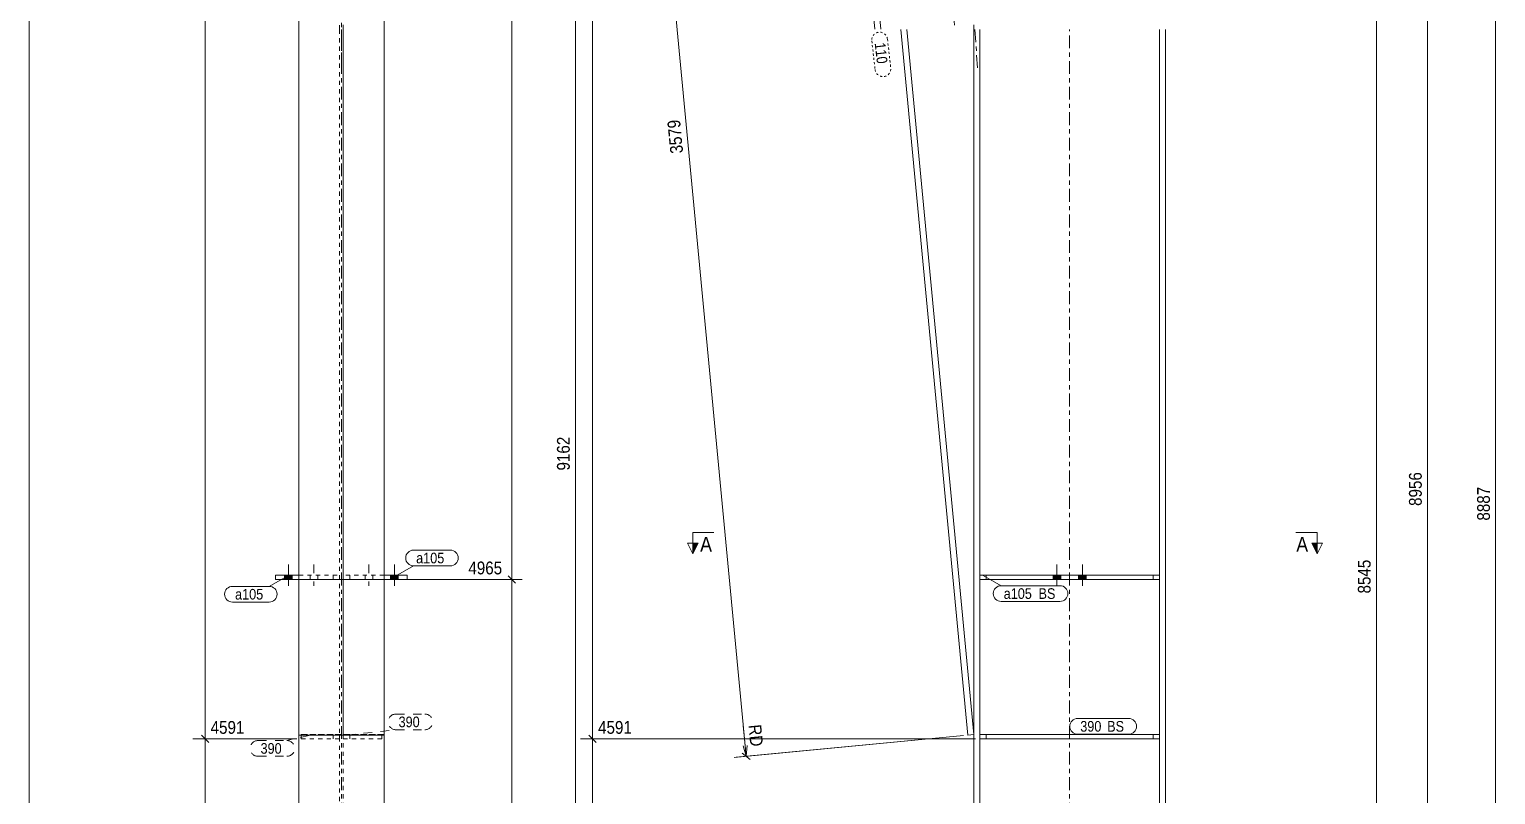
# Model space of a CAD drawing. Header units: millimetres. Extents: x 2 to 579, y 1 to 825.
# Drawn here: x 5 to 349.2, y 313.2 to 492.7 of the extents above; entities that cross this region are included whole.
import ezdxf

# ---------------------------------------------------------------- set-up
doc = ezdxf.new("R2010")
doc.units = ezdxf.units.MM
for name, pattern in [('XKITLINE00', [0]), ('XKITLINE01', [4, 1, -1, 1, -1]), ('XKITLINE02', [4, 2, -2]), ('XKITLINE03', [6, 3, -1, 1, -1]), ('XKITLINE04', [3, 0.5, -0.5, 0.5, -0.5, 0.5, -0.5])]:
    doc.linetypes.add(name, pattern=pattern)
for name, color, linetype, lineweight in [('Bolt', 3, 'Continuous', 0), ('Dimensions', 7, 'Continuous', 0), ('DrawingSheet', 5, 'Continuous', 0), ('Part', 2, 'Continuous', 0), ('PartMark', 7, 'Continuous', 0), ('Section', 6, 'Continuous', 0)]:
    doc.layers.add(name, color=color, linetype=linetype, lineweight=lineweight)
doc.styles.add('ARIAL', font='ARIAL.TTF')

# ---------------------------------------------------------------- blocks, each defined once
blk = doc.blocks.new('*A8')
at = {"layer": 'Bolt'}
for points in [[(245.31, 363.68), (245.31, 364.68), (247.11, 364.68), (247.11, 363.68)], [(245.31, 363.68), (245.31, 364.68), (247.11, 364.68), (247.11, 363.68)], [(251.31, 363.68), (251.31, 364.68), (253.11, 364.68), (253.11, 363.68)], [(251.31, 363.68), (251.31, 364.68), (253.11, 364.68), (253.11, 363.68)]]:
    blk.add_hatch(color=3, dxfattribs=at).paths.add_polyline_path(points, flags=17)
at = {"layer": 'Bolt', "color": 3, "linetype": 'XKITLINE00', "lineweight": 0}
for p, q in [((246.21, 367.18), (246.21, 362.18)), ((246.21, 367.18), (246.21, 362.18)), ((252.21, 367.18), (252.21, 362.18)), ((252.21, 367.18), (252.21, 362.18)), ((245.31, 364.68), (245.31, 363.68)), ((245.31, 364.68), (245.31, 363.68)), ((247.11, 364.68), (247.11, 363.68)), ((247.11, 364.68), (247.11, 363.68)), ((251.31, 364.68), (251.31, 363.68)), ((251.31, 364.68), (251.31, 363.68)), ((253.11, 364.68), (253.11, 363.68)), ((253.11, 364.68), (253.11, 363.68))]:
    blk.add_line(p, q, dxfattribs=at)
blk = doc.blocks.new('*A9')
at = {"layer": 'Bolt', "color": 3, "linetype": 'XKITLINE02', "lineweight": 0}
for p, q in [((246.21, 367.18), (246.21, 362.18)), ((246.21, 367.18), (246.21, 362.18)), ((252.21, 367.18), (252.21, 362.18)), ((252.21, 367.18), (252.21, 362.18)), ((245.31, 364.68), (245.31, 363.68)), ((245.31, 364.68), (245.31, 363.68)), ((247.11, 364.68), (247.11, 363.68)), ((247.11, 364.68), (247.11, 363.68)), ((251.31, 364.68), (251.31, 363.68)), ((251.31, 364.68), (251.31, 363.68)), ((253.11, 364.68), (253.11, 363.68)), ((253.11, 364.68), (253.11, 363.68))]:
    blk.add_line(p, q, dxfattribs=at)
blk = doc.blocks.new('*A11')
at = {"layer": 'Part', "color": 2, "linetype": 'XKITLINE00', "lineweight": 0}
for p, q in [((226.71, 492.68), (226.71, 200.28)), ((228.11, 492.68), (228.11, 364.68)), ((270.31, 492.68), (270.31, 364.68)), ((271.71, 200.28), (271.71, 492.68)), ((228.11, 363.68), (228.11, 200.28)), ((270.31, 363.68), (270.31, 200.28))]:
    blk.add_line(p, q, dxfattribs=at)
at = {"layer": 'Part', "color": 7, "linetype": 'XKITLINE03', "lineweight": 0}
blk.add_line((249.21, 200.28), (249.21, 492.68), dxfattribs=at)
at = {"layer": 'Part', "color": 7, "linetype": 'XKITLINE01', "lineweight": 0}
for p, q in [((228.11, 364.68), (228.11, 363.68)), ((270.31, 364.68), (270.31, 363.68))]:
    blk.add_line(p, q, dxfattribs=at)
blk = doc.blocks.new('*A16')
at = {"layer": 'Part', "color": 7, "linetype": 'XKITLINE01', "lineweight": 0}
for p, q in [((270.31, 327.28), (228.11, 327.28)), ((228.11, 327.28), (228.11, 326.28)), ((229.61, 326.28), (229.61, 327.28)), ((268.81, 326.28), (268.81, 327.28)), ((270.31, 326.28), (270.31, 327.28)), ((228.11, 326.28), (270.31, 326.28))]:
    blk.add_line(p, q, dxfattribs=at)
blk = doc.blocks.new('*A17')
at = {"layer": 'Part', "color": 2, "linetype": 'XKITLINE00', "lineweight": 0}
for p, q in [((228.11, 327.28), (270.31, 327.28)), ((228.11, 326.28), (270.31, 326.28))]:
    blk.add_line(p, q, dxfattribs=at)
at = {"layer": 'Part', "color": 7, "linetype": 'XKITLINE01', "lineweight": 0}
for p, q in [((228.11, 327.28), (228.11, 326.28)), ((229.61, 326.28), (229.61, 327.28)), ((268.81, 327.28), (268.81, 326.28)), ((270.31, 326.28), (270.31, 327.28))]:
    blk.add_line(p, q, dxfattribs=at)
blk = doc.blocks.new('*A18')
at = {"layer": 'Part', "color": 7, "linetype": 'XKITLINE01', "lineweight": 0}
for p, q in [((190.06, 633.71), (225.55, 661.69)), ((225.55, 661.69), (226.71, 661.13)), ((226.71, 492.78), (226.71, 661.13)), ((226.71, 492.78), (226.71, 661.13)), ((226.71, 661.13), (226.71, 661.13)), ((226.71, 327.28), (226.71, 492.68)), ((226.71, 327.28), (226.71, 492.68))]:
    blk.add_line(p, q, dxfattribs=at)
at = {"layer": 'Part', "color": 2, "linetype": 'XKITLINE00', "lineweight": 0}
for p, q in [((226.71, 661.13), (225.55, 661.69)), ((203.45, 492.78), (190.06, 633.71)), ((191.37, 634.74), (204.85, 492.78)), ((225.32, 327.15), (209.6, 492.68)), ((211.01, 492.68), (226.71, 327.28)), ((226.71, 327.28), (225.32, 327.15))]:
    blk.add_line(p, q, dxfattribs=at)
at = {"layer": 'Part', "color": 7, "linetype": 'XKITLINE03', "lineweight": 0}
for p, q in [((210.15, 660.24), (222.26, 492.78)), ((226.94, 492.68), (227.66, 482.81))]:
    blk.add_line(p, q, dxfattribs=at)
blk = doc.blocks.new('*A20')
at = {"layer": 'Part', "color": 2, "linetype": 'XKITLINE00', "lineweight": 0}
for p, q in [((228.11, 364.68), (270.31, 364.68)), ((228.11, 364.68), (228.11, 363.68)), ((228.11, 363.68), (270.31, 363.68)), ((270.31, 363.68), (270.31, 364.68))]:
    blk.add_line(p, q, dxfattribs=at)
at = {"layer": 'Part', "color": 7, "linetype": 'XKITLINE01', "lineweight": 0}
for p, q in [((229.61, 363.68), (229.61, 364.68)), ((268.81, 363.68), (268.81, 364.68))]:
    blk.add_line(p, q, dxfattribs=at)
blk = doc.blocks.new('*A21')
at = {"layer": 'Part', "color": 7, "linetype": 'XKITLINE01', "lineweight": 0}
for p, q in [((270.31, 364.68), (228.11, 364.68)), ((228.11, 363.68), (228.11, 364.68)), ((270.31, 363.68), (228.11, 363.68)), ((229.61, 364.68), (229.61, 363.68)), ((268.81, 363.68), (268.81, 364.68)), ((270.31, 364.68), (270.31, 363.68))]:
    blk.add_line(p, q, dxfattribs=at)
blk = doc.blocks.new('*A27')
at = {"layer": 'Bolt'}
blk.add_hatch(color=3, dxfattribs=at).paths.add_polyline_path([(91.61, 364.68), (91.61, 363.68), (89.81, 363.68), (89.81, 364.68)], flags=17)
blk.add_hatch(color=3, dxfattribs=at).paths.add_polyline_path([(91.61, 364.68), (91.61, 363.68), (89.81, 363.68), (89.81, 364.68)], flags=17)
at = {"layer": 'Bolt', "color": 3, "linetype": 'XKITLINE02', "lineweight": 0}
for p, q in [((84.71, 367.18), (84.71, 362.18)), ((84.71, 367.18), (84.71, 362.18)), ((83.81, 364.68), (83.81, 363.68)), ((83.81, 364.68), (83.81, 363.68)), ((85.61, 364.68), (85.61, 363.68)), ((85.61, 364.68), (85.61, 363.68))]:
    blk.add_line(p, q, dxfattribs=at)
at = {"layer": 'Bolt', "color": 3, "linetype": 'XKITLINE00', "lineweight": 0}
for p, q in [((90.71, 367.18), (90.71, 362.18)), ((90.71, 367.18), (90.71, 362.18)), ((89.81, 364.68), (89.81, 363.68)), ((89.81, 364.68), (89.81, 363.68)), ((91.61, 364.68), (91.61, 363.68)), ((91.61, 364.68), (91.61, 363.68))]:
    blk.add_line(p, q, dxfattribs=at)
blk = doc.blocks.new('*A28')
at = {"layer": 'Bolt'}
blk.add_hatch(color=3, dxfattribs=at).paths.add_polyline_path([(64.91, 363.68), (64.91, 364.68), (66.71, 364.68), (66.71, 363.68)], flags=17)
blk.add_hatch(color=3, dxfattribs=at).paths.add_polyline_path([(64.91, 363.68), (64.91, 364.68), (66.71, 364.68), (66.71, 363.68)], flags=17)
at = {"layer": 'Bolt', "color": 3, "linetype": 'XKITLINE00', "lineweight": 0}
for p, q in [((65.81, 367.18), (65.81, 362.18)), ((65.81, 367.18), (65.81, 362.18)), ((64.91, 364.68), (64.91, 363.68)), ((64.91, 364.68), (64.91, 363.68)), ((66.71, 364.68), (66.71, 363.68)), ((66.71, 364.68), (66.71, 363.68))]:
    blk.add_line(p, q, dxfattribs=at)
at = {"layer": 'Bolt', "color": 3, "linetype": 'XKITLINE02', "lineweight": 0}
for p, q in [((71.81, 367.18), (71.81, 362.18)), ((71.81, 367.18), (71.81, 362.18)), ((70.91, 364.68), (70.91, 363.68)), ((70.91, 364.68), (70.91, 363.68)), ((72.71, 364.68), (72.71, 363.68)), ((72.71, 364.68), (72.71, 363.68))]:
    blk.add_line(p, q, dxfattribs=at)
blk = doc.blocks.new('*A30')
at = {"layer": 'Part', "color": 7, "linetype": 'XKITLINE01', "lineweight": 0}
for p, q in [((68.26, 492.68), (68.26, 327.15)), ((77.81, 492.68), (77.81, 200.28)), ((78.71, 200.28), (78.71, 492.68)), ((88.26, 327.15), (88.26, 492.68))]:
    blk.add_line(p, q, dxfattribs=at)
at = {"layer": 'Part', "color": 7, "linetype": 'XKITLINE03', "lineweight": 0}
blk.add_line((78.26, 200.28), (78.26, 492.68), dxfattribs=at)
at = {"layer": 'Part', "color": 2, "linetype": 'XKITLINE00', "lineweight": 0}
for p, q in [((68.26, 200.28), (68.26, 327.15)), ((88.26, 327.15), (88.26, 200.28))]:
    blk.add_line(p, q, dxfattribs=at)
blk = doc.blocks.new('*A35')
at = {"layer": 'Part', "color": 7, "linetype": 'XKITLINE01', "lineweight": 0}
for p, q in [((77.81, 327.28), (68.81, 327.28)), ((68.81, 327.28), (68.81, 326.28)), ((76.31, 327.28), (76.31, 326.28)), ((77.81, 326.28), (77.81, 327.28)), ((68.81, 326.28), (77.81, 326.28))]:
    blk.add_line(p, q, dxfattribs=at)
blk = doc.blocks.new('*A36')
at = {"layer": 'Part', "color": 7, "linetype": 'XKITLINE01', "lineweight": 0}
for p, q in [((87.71, 327.28), (78.71, 327.28)), ((78.71, 327.28), (78.71, 326.28)), ((80.21, 327.28), (80.21, 326.28)), ((87.71, 326.28), (87.71, 327.28)), ((78.71, 326.28), (87.71, 326.28))]:
    blk.add_line(p, q, dxfattribs=at)
blk = doc.blocks.new('*A37')
at = {"layer": 'Part', "color": 7, "linetype": 'XKITLINE01', "lineweight": 0}
for p, q in [((77.81, 661.69), (77.81, 492.78)), ((78.71, 661.69), (77.81, 661.69)), ((77.81, 661.13), (78.71, 661.13)), ((78.71, 492.78), (78.71, 661.69)), ((77.81, 634.74), (68.26, 634.74)), ((68.26, 634.74), (68.26, 623.43)), ((68.26, 633.71), (88.26, 633.71)), ((88.26, 634.74), (78.71, 634.74)), ((88.26, 623.43), (88.26, 634.74)), ((77.81, 492.68), (77.81, 327.28)), ((78.71, 327.28), (78.71, 492.68)), ((88.26, 327.28), (68.26, 327.28))]:
    blk.add_line(p, q, dxfattribs=at)
at = {"layer": 'Part', "color": 7, "linetype": 'XKITLINE03', "lineweight": 0}
for p, q in [((78.26, 660.24), (78.26, 492.78)), ((78.26, 492.68), (78.26, 482.81))]:
    blk.add_line(p, q, dxfattribs=at)
at = {"layer": 'Part', "color": 2, "linetype": 'XKITLINE00', "lineweight": 0}
for p, q in [((68.26, 492.78), (68.26, 623.43)), ((88.26, 492.78), (88.26, 623.43)), ((68.26, 327.15), (68.26, 492.68)), ((88.26, 327.15), (88.26, 492.68)), ((88.26, 327.15), (68.26, 327.15))]:
    blk.add_line(p, q, dxfattribs=at)
blk = doc.blocks.new('*A39')
at = {"layer": 'Part', "color": 7, "linetype": 'XKITLINE01', "lineweight": 0}
for p, q in [((78.71, 364.68), (78.71, 363.68)), ((88.26, 364.68), (78.71, 364.68)), ((88.26, 363.68), (78.71, 363.68)), ((80.21, 364.68), (80.21, 363.68))]:
    blk.add_line(p, q, dxfattribs=at)
at = {"layer": 'Part', "color": 2, "linetype": 'XKITLINE00', "lineweight": 0}
for p, q in [((93.71, 364.68), (88.26, 364.68)), ((93.71, 363.68), (88.26, 363.68)), ((93.71, 364.68), (93.71, 363.68))]:
    blk.add_line(p, q, dxfattribs=at)
blk = doc.blocks.new('*A40')
at = {"layer": 'Part', "color": 2, "linetype": 'XKITLINE00', "lineweight": 0}
for p, q in [((62.81, 364.68), (68.26, 364.68)), ((62.81, 364.68), (62.81, 363.68)), ((62.81, 363.68), (68.26, 363.68))]:
    blk.add_line(p, q, dxfattribs=at)
at = {"layer": 'Part', "color": 7, "linetype": 'XKITLINE01', "lineweight": 0}
for p, q in [((68.26, 364.68), (77.81, 364.68)), ((68.26, 363.68), (77.81, 363.68)), ((76.31, 364.68), (76.31, 363.68)), ((77.81, 364.68), (77.81, 363.68))]:
    blk.add_line(p, q, dxfattribs=at)
blk = doc.blocks.new('*A57')
at = {"layer": 'DrawingSheet', "color": 5, "linetype": 'XKITLINE00', "lineweight": 0}
blk.add_line((5, 825), (5, 5), dxfattribs=at)
blk = doc.blocks.new('*A65')
at = {"layer": 'Dimensions', "color": 7, "linetype": 'XKITLINE00', "lineweight": 0}
blk.add_line((133.21, 70.68), (133.21, 716.71), dxfattribs=at)
at = {"layer": 'Dimensions', "color": 3, "style": 'ARIAL', "width": 0.85}
blk.add_text('9162', height=3, rotation=90.0002, dxfattribs=at).set_placement((131.86, 389.24))
blk = doc.blocks.new('*A67')
at = {"layer": 'Dimensions', "color": 7, "linetype": 'XKITLINE00', "lineweight": 0}
for p, q in [((136.36, 327.13), (138.06, 325.43)), ((227.11, 326.28), (134.36, 326.28)), ((137.21, 72.68), (137.21, 326.28)), ((225.71, 72.68), (134.36, 72.68)), ((136.36, 73.53), (138.06, 71.83))]:
    blk.add_line(p, q, dxfattribs=at)
at = {"layer": 'Dimensions', "color": 3}
for p in [(137.21, 326.28), (137.21, 72.68)]:
    blk.add_point(p, dxfattribs=at)
at = {"layer": 'Dimensions', "color": 3, "style": 'ARIAL', "width": 0.85}
blk.add_text('4591', height=3, dxfattribs=at).set_placement((138.51, 327.48))
blk.add_text('4591', height=3, rotation=90.0002, dxfattribs=at).set_placement((135.86, 195.03))
blk = doc.blocks.new('*A68')
at = {"layer": 'Dimensions', "color": 7, "linetype": 'XKITLINE00', "lineweight": 0}
for p, q in [((136.36, 698.93), (138.06, 697.23)), ((270.71, 698.08), (134.36, 698.08)), ((137.21, 326.28), (137.21, 698.08)), ((136.36, 327.13), (138.06, 325.43)), ((227.11, 326.28), (134.36, 326.28))]:
    blk.add_line(p, q, dxfattribs=at)
at = {"layer": 'Dimensions', "color": 3}
for p in [(137.21, 698.08), (137.21, 326.28)]:
    blk.add_point(p, dxfattribs=at)
at = {"layer": 'Dimensions', "color": 3, "style": 'ARIAL', "width": 0.85}
blk.add_text('8956', height=3, dxfattribs=at).set_placement((138.51, 699.28))
blk.add_text('4365', height=3, rotation=90.0002, dxfattribs=at).set_placement((135.86, 507.73))
blk = doc.blocks.new('*A69')
at = {"layer": 'Dimensions', "color": 7, "linetype": 'XKITLINE00', "lineweight": 0}
blk.add_line((349.21, 72.68), (349.21, 691.21), dxfattribs=at)
at = {"layer": 'Dimensions', "color": 3, "style": 'ARIAL', "width": 0.85}
blk.add_text('8887', height=3, rotation=90.0002, dxfattribs=at).set_placement((347.86, 377.49))
blk = doc.blocks.new('*A72')
at = {"layer": 'Dimensions', "color": 7, "linetype": 'XKITLINE00', "lineweight": 0}
blk.add_line((321.21, 72.68), (321.21, 657), dxfattribs=at)
at = {"layer": 'Dimensions', "color": 3, "style": 'ARIAL', "width": 0.85}
blk.add_text('8545', height=3, rotation=90.0002, dxfattribs=at).set_placement((319.86, 360.39))
blk = doc.blocks.new('*A78')
at = {"layer": 'Dimensions', "color": 7, "linetype": 'XKITLINE00', "lineweight": 0}
for p, q in [((190.49, 618.68), (142.7, 614.15)), ((144.61, 615.18), (146.46, 613.65)), ((173.28, 322.21), (145.53, 614.42)), ((224.32, 327.06), (170.45, 321.94)), ((224.32, 327.06), (170.89, 321.98)), ((172.6, 329.4), (173.28, 322.21)), ((172.55, 324.65), (173.28, 322.21)), ((173.54, 324.75), (173.28, 322.21)), ((172.36, 322.97), (174.21, 321.45))]:
    blk.add_line(p, q, dxfattribs=at)
at = {"layer": 'Dimensions', "color": 3}
for p in [(145.53, 614.42), (173.28, 322.21)]:
    blk.add_point(p, dxfattribs=at)
at = {"layer": 'Dimensions', "color": 7}
blk.add_point((173.28, 322.21), dxfattribs=at)
at = {"layer": 'Dimensions', "color": 3, "style": 'ARIAL', "width": 0.85}
for s, rotation, p in [('3579', 5.4259, (146.71, 615.73)), ('3579', 95.4261, (158.48, 463.75)), ('RD', -84.5743, (173.79, 329.51))]:
    blk.add_text(s, height=3, rotation=rotation, dxfattribs=at).set_placement(p)
blk = doc.blocks.new('*A85')
at = {"layer": 'PartMark', "color": 7, "linetype": 'XKITLINE04', "lineweight": 0}
for p, q in [((202.76, 490.01), (203.54, 483.29)), ((206.44, 490.43), (207.21, 483.71))]:
    blk.add_line(p, q, dxfattribs=at)
for centre, start, end in [((204.6, 490.22), 6.5601, 186.5601), ((205.38, 483.5), 186.5601, 6.5601)]:
    blk.add_arc(centre, 1.85, start, end, dxfattribs=at)
at = {"layer": 'PartMark', "color": 3, "style": 'ARIAL', "width": 0.85}
blk.add_text('110', height=2.5, rotation=-83.4398, dxfattribs=at).set_placement((203.43, 489.48))
blk = doc.blocks.new('*A92')
at = {"layer": 'PartMark', "color": 7, "linetype": 'XKITLINE00', "lineweight": 0}
for p, q in [((228.89, 364.61), (233.13, 362.22)), ((233.13, 362.22), (246.94, 362.22)), ((233.13, 358.52), (246.94, 358.52))]:
    blk.add_line(p, q, dxfattribs=at)
for centre, start, end in [((233.13, 360.37), 90, 270), ((246.94, 360.37), 270, 90)]:
    blk.add_arc(centre, 1.85, start, end, dxfattribs=at)
at = {"layer": 'PartMark', "color": 3, "style": 'ARIAL', "width": 0.85}
for s, p in [('a105', (233.73, 359.12)), ('BS', (241.9, 359.12))]:
    blk.add_text(s, height=2.5, dxfattribs=at).set_placement(p)
blk = doc.blocks.new('*A93')
at = {"layer": 'PartMark', "color": 7, "linetype": 'XKITLINE00', "lineweight": 0}
for p, q in [((251.1, 331.08), (263.06, 331.08)), ((251.1, 327.38), (263.06, 327.38))]:
    blk.add_line(p, q, dxfattribs=at)
for centre, start, end in [((251.1, 329.23), 90, 270), ((263.06, 329.23), 270, 90)]:
    blk.add_arc(centre, 1.85, start, end, dxfattribs=at)
at = {"layer": 'PartMark', "color": 3, "style": 'ARIAL', "width": 0.85}
for s, p in [('390', (251.7, 327.98)), ('BS', (258.01, 327.98))]:
    blk.add_text(s, height=2.5, dxfattribs=at).set_placement(p)
blk = doc.blocks.new('*A95')
at = {"layer": 'Section'}
for points in [[(161.97, 372.18), (160.72, 369.68), (160.72, 372.18)], [(307.28, 372.18), (307.28, 369.68), (306.03, 372.18)]]:
    blk.add_hatch(color=3, dxfattribs=at).paths.add_polyline_path(points, flags=17)
at = {"layer": 'Section', "color": 3, "linetype": 'XKITLINE00', "lineweight": 0}
for p, q in [((160.72, 369.68), (159.47, 372.18)), ((161.97, 372.18), (159.47, 372.18)), ((160.72, 369.68), (161.97, 372.18)), ((306.03, 372.18), (308.53, 372.18)), ((307.28, 369.68), (306.03, 372.18)), ((308.53, 372.18), (307.28, 369.68))]:
    blk.add_line(p, q, dxfattribs=at)
at = {"layer": 'Section', "color": 1, "linetype": 'XKITLINE00', "lineweight": 0}
for p, q in [((160.72, 374.68), (165.72, 374.68)), ((160.72, 374.68), (160.72, 369.68)), ((307.28, 374.68), (302.28, 374.68)), ((307.28, 374.68), (307.28, 369.68))]:
    blk.add_line(p, q, dxfattribs=at)
at = {"layer": 'Section', "color": 7, "style": 'ARIAL', "width": 0.85}
for p in [(162.47, 370.18), (302.41, 370.18)]:
    blk.add_text('A', height=3.5, dxfattribs=at).set_placement(p)
blk = doc.blocks.new('*A107')
at = {"layer": 'Dimensions', "color": 7, "linetype": 'XKITLINE00', "lineweight": 0}
blk.add_line((333.21, 72.68), (333.21, 698.08), dxfattribs=at)
at = {"layer": 'Dimensions', "color": 3, "style": 'ARIAL', "width": 0.85}
blk.add_text('8956', height=3, rotation=90.0002, dxfattribs=at).set_placement((331.86, 380.93))
blk = doc.blocks.new('*A109')
at = {"layer": 'Dimensions', "color": 7, "linetype": 'XKITLINE00', "lineweight": 0}
for p, q in [((63.81, 363.68), (120.66, 363.68)), ((117.41, 364.53), (119.11, 362.83)), ((118.26, 72.68), (118.26, 363.68)), ((89.26, 72.68), (120.66, 72.68)), ((117.41, 73.53), (119.11, 71.83))]:
    blk.add_line(p, q, dxfattribs=at)
at = {"layer": 'Dimensions', "color": 3}
for p in [(118.26, 363.68), (118.26, 72.68)]:
    blk.add_point(p, dxfattribs=at)
at = {"layer": 'Dimensions', "color": 3, "style": 'ARIAL', "width": 0.85}
blk.add_text('4965', height=3, dxfattribs=at).set_placement((108.06, 364.88))
blk.add_text('4965', height=3, rotation=90.0002, dxfattribs=at).set_placement((116.91, 213.73))
blk = doc.blocks.new('*A110')
at = {"layer": 'Dimensions', "color": 7, "linetype": 'XKITLINE00', "lineweight": 0}
for p, q in [((117.41, 698.93), (119.11, 697.23)), ((89.26, 698.08), (120.66, 698.08)), ((118.26, 363.68), (118.26, 698.08)), ((63.81, 363.68), (120.66, 363.68)), ((117.41, 364.53), (119.11, 362.83))]:
    blk.add_line(p, q, dxfattribs=at)
at = {"layer": 'Dimensions', "color": 3}
for p in [(118.26, 698.08), (118.26, 363.68)]:
    blk.add_point(p, dxfattribs=at)
at = {"layer": 'Dimensions', "color": 3, "style": 'ARIAL', "width": 0.85}
blk.add_text('8956', height=3, dxfattribs=at).set_placement((103.56, 699.28))
blk.add_text('3991', height=3, rotation=90.0002, dxfattribs=at).set_placement((116.91, 526.43))
blk = doc.blocks.new('*A118')
at = {"layer": 'Dimensions', "color": 7, "linetype": 'XKITLINE00', "lineweight": 0}
for p, q in [((45.41, 327.13), (47.11, 325.43)), ((67.81, 326.28), (43.41, 326.28)), ((46.26, 72.68), (46.26, 326.28)), ((46.26, 79.91), (46.26, 72.68)), ((67.26, 72.68), (41.76, 72.68)), ((67.26, 72.68), (43.41, 72.68)), ((45.41, 73.53), (47.11, 71.83)), ((45.76, 75.18), (46.26, 72.68)), ((46.76, 75.18), (46.26, 72.68))]:
    blk.add_line(p, q, dxfattribs=at)
at = {"layer": 'Dimensions', "color": 3}
for p in [(46.26, 326.28), (46.26, 72.68)]:
    blk.add_point(p, dxfattribs=at)
at = {"layer": 'Dimensions', "color": 7}
blk.add_point((46.26, 72.68), dxfattribs=at)
at = {"layer": 'Dimensions', "color": 3, "style": 'ARIAL', "width": 0.85}
blk.add_text('4591', height=3, dxfattribs=at).set_placement((47.56, 327.48))
for s, p in [('4591', (44.91, 195.03)), ('RD', (45.06, 74.13))]:
    blk.add_text(s, height=3, rotation=90.0002, dxfattribs=at).set_placement(p)
blk = doc.blocks.new('*A119')
at = {"layer": 'Dimensions', "color": 7, "linetype": 'XKITLINE00', "lineweight": 0}
for p, q in [((45.41, 698.93), (47.11, 697.23)), ((67.26, 698.08), (43.41, 698.08)), ((46.26, 326.28), (46.26, 698.08)), ((45.41, 327.13), (47.11, 325.43)), ((67.81, 326.28), (43.41, 326.28))]:
    blk.add_line(p, q, dxfattribs=at)
at = {"layer": 'Dimensions', "color": 3}
for p in [(46.26, 698.08), (46.26, 326.28)]:
    blk.add_point(p, dxfattribs=at)
at = {"layer": 'Dimensions', "color": 3, "style": 'ARIAL', "width": 0.85}
blk.add_text('8956', height=3, dxfattribs=at).set_placement((47.56, 699.28))
blk.add_text('4365', height=3, rotation=90.0002, dxfattribs=at).set_placement((44.91, 507.73))
blk = doc.blocks.new('*A122')
at = {"layer": 'PartMark', "color": 7, "linetype": 'XKITLINE00', "lineweight": 0}
for p, q in [((52.7, 362.07), (61.32, 362.07)), ((65.56, 364.47), (61.32, 362.07)), ((52.7, 358.37), (61.32, 358.37))]:
    blk.add_line(p, q, dxfattribs=at)
for centre, start, end in [((52.7, 360.22), 90, 270), ((61.32, 360.22), 270, 90)]:
    blk.add_arc(centre, 1.85, start, end, dxfattribs=at)
at = {"layer": 'PartMark', "color": 3, "style": 'ARIAL', "width": 0.85}
blk.add_text('a105', height=2.5, dxfattribs=at).set_placement((53.3, 358.97))
blk = doc.blocks.new('*A123')
at = {"layer": 'PartMark', "color": 7, "linetype": 'XKITLINE00', "lineweight": 0}
for p, q in [((95.2, 370.56), (103.82, 370.56)), ((90.96, 364.47), (95.2, 366.86)), ((95.2, 366.86), (103.82, 366.86))]:
    blk.add_line(p, q, dxfattribs=at)
for centre, start, end in [((95.2, 368.71), 90, 270), ((103.82, 368.71), 270, 90)]:
    blk.add_arc(centre, 1.85, start, end, dxfattribs=at)
at = {"layer": 'PartMark', "color": 3, "style": 'ARIAL', "width": 0.85}
blk.add_text('a105', height=2.5, dxfattribs=at).set_placement((95.8, 367.46))
blk = doc.blocks.new('*A126')
at = {"layer": 'PartMark', "color": 7, "linetype": 'XKITLINE02', "lineweight": 0}
for p, q in [((91.08, 332.12), (97.84, 332.12)), ((79.49, 327.16), (91.08, 328.42)), ((91.08, 328.42), (97.84, 328.42))]:
    blk.add_line(p, q, dxfattribs=at)
for centre, start, end in [((91.08, 330.27), 90, 270), ((97.84, 330.27), 270, 90)]:
    blk.add_arc(centre, 1.85, start, end, dxfattribs=at)
at = {"layer": 'PartMark', "color": 3, "style": 'ARIAL', "width": 0.85}
blk.add_text('390', height=2.5, dxfattribs=at).set_placement((91.68, 329.02))
blk = doc.blocks.new('*A127')
at = {"layer": 'PartMark', "color": 7, "linetype": 'XKITLINE02', "lineweight": 0}
for p, q in [((70.64, 327.05), (65.45, 325.9)), ((58.68, 325.9), (65.45, 325.9)), ((58.68, 322.2), (65.45, 322.2))]:
    blk.add_line(p, q, dxfattribs=at)
for centre, start, end in [((58.68, 324.05), 90, 270), ((65.45, 324.05), 270, 90)]:
    blk.add_arc(centre, 1.85, start, end, dxfattribs=at)
at = {"layer": 'PartMark', "color": 3, "style": 'ARIAL', "width": 0.85}
blk.add_text('390', height=2.5, dxfattribs=at).set_placement((59.28, 322.8))

msp = doc.modelspace()

# ---------------------------------------------------------------- block references
at = {"lineweight": 0}
for name in ['*A57', '*A65', '*A119', '*A110', '*A68', '*A107', '*A69', '*A37', '*A18', '*A72', '*A78', '*A85', '*A95', '*A123', '*A109', '*A28', '*A27', '*A8', '*A9', '*A122', '*A40', '*A39', '*A20', '*A21', '*A92', '*A118', '*A126', '*A67', '*A93', '*A127', '*A35', '*A36', '*A16', '*A17']:
    msp.add_blockref(name, (0, 0), dxfattribs=at)
at = {"layer": 'Part', "lineweight": 0}
for name in ['*A30', '*A11']:
    msp.add_blockref(name, (0, 0), dxfattribs=at)

doc.saveas('drawing.dxf')
